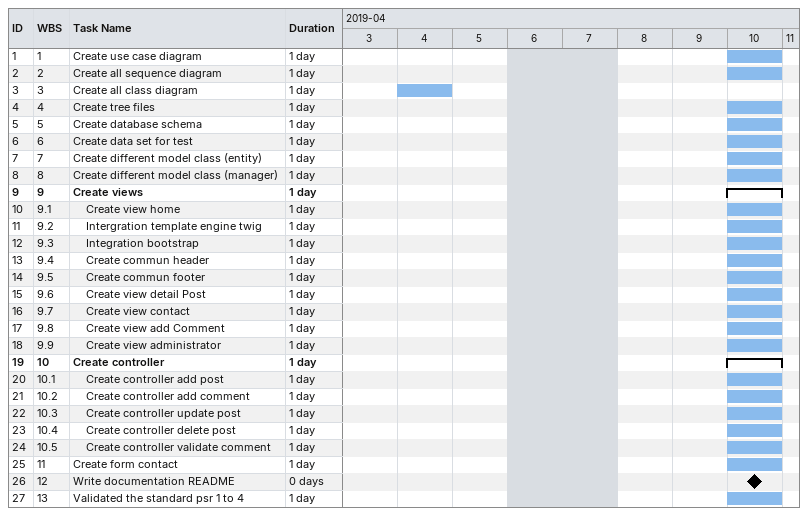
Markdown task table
| ID | WBS | Task | Duration | Start | Finish |
|---|---|---|---|---|---|
| 1 | 1 | Create use case diagram | 1d | 2019-04-10 | 2019-04-10 |
| 2 | 2 | Create all sequence diagram | 1d | 2019-04-10 | 2019-04-10 |
| 3 | 3 | Create all class diagram | 1d | 2019-04-04 | 2019-04-04 |
| 4 | 4 | Create tree files | 1d | 2019-04-10 | 2019-04-10 |
| 5 | 5 | Create database schema | 1d | 2019-04-10 | 2019-04-10 |
| 6 | 6 | Create data set for test | 1d | 2019-04-10 | 2019-04-10 |
| 7 | 7 | Create different model class (entity) | 1d | 2019-04-10 | 2019-04-10 |
| 8 | 8 | Create different model class (manager) | 1d | 2019-04-10 | 2019-04-10 |
| 9 | 9 | **Create views** | 1d | 2019-04-10 | 2019-04-10 |
| 10 | 9.1 | Create view home | 1d | 2019-04-10 | 2019-04-10 |
| 11 | 9.2 | Intergration template engine twig | 1d | 2019-04-10 | 2019-04-10 |
| 12 | 9.3 | Integration bootstrap | 1d | 2019-04-10 | 2019-04-10 |
| 13 | 9.4 | Create commun header | 1d | 2019-04-10 | 2019-04-10 |
| 14 | 9.5 | Create commun footer | 1d | 2019-04-10 | 2019-04-10 |
| 15 | 9.6 | Create view detail Post | 1d | 2019-04-10 | 2019-04-10 |
| 16 | 9.7 | Create view contact | 1d | 2019-04-10 | 2019-04-10 |
| 17 | 9.8 | Create view add Comment | 1d | 2019-04-10 | 2019-04-10 |
| 18 | 9.9 | Create view administrator | 1d | 2019-04-10 | 2019-04-10 |
| 19 | 10 | **Create controller** | 1d | 2019-04-10 | 2019-04-10 |
| 20 | 10.1 | Create controller add post | 1d | 2019-04-10 | 2019-04-10 |
| 21 | 10.2 | Create controller add comment | 1d | 2019-04-10 | 2019-04-10 |
| 22 | 10.3 | Create controller update post | 1d | 2019-04-10 | 2019-04-10 |
| 23 | 10.4 | Create controller delete post | 1d | 2019-04-10 | 2019-04-10 |
| 24 | 10.5 | Create controller validate comment | 1d | 2019-04-10 | 2019-04-10 |
| 25 | 11 | Create form contact | 1d | 2019-04-10 | 2019-04-10 |
| 26 | 12 | Write documentation README | 0d | 2019-04-10 | 2019-04-10 |
| 27 | 13 | Validated the standard psr 1 to 4 | 1d | 2019-04-10 | 2019-04-10 |
